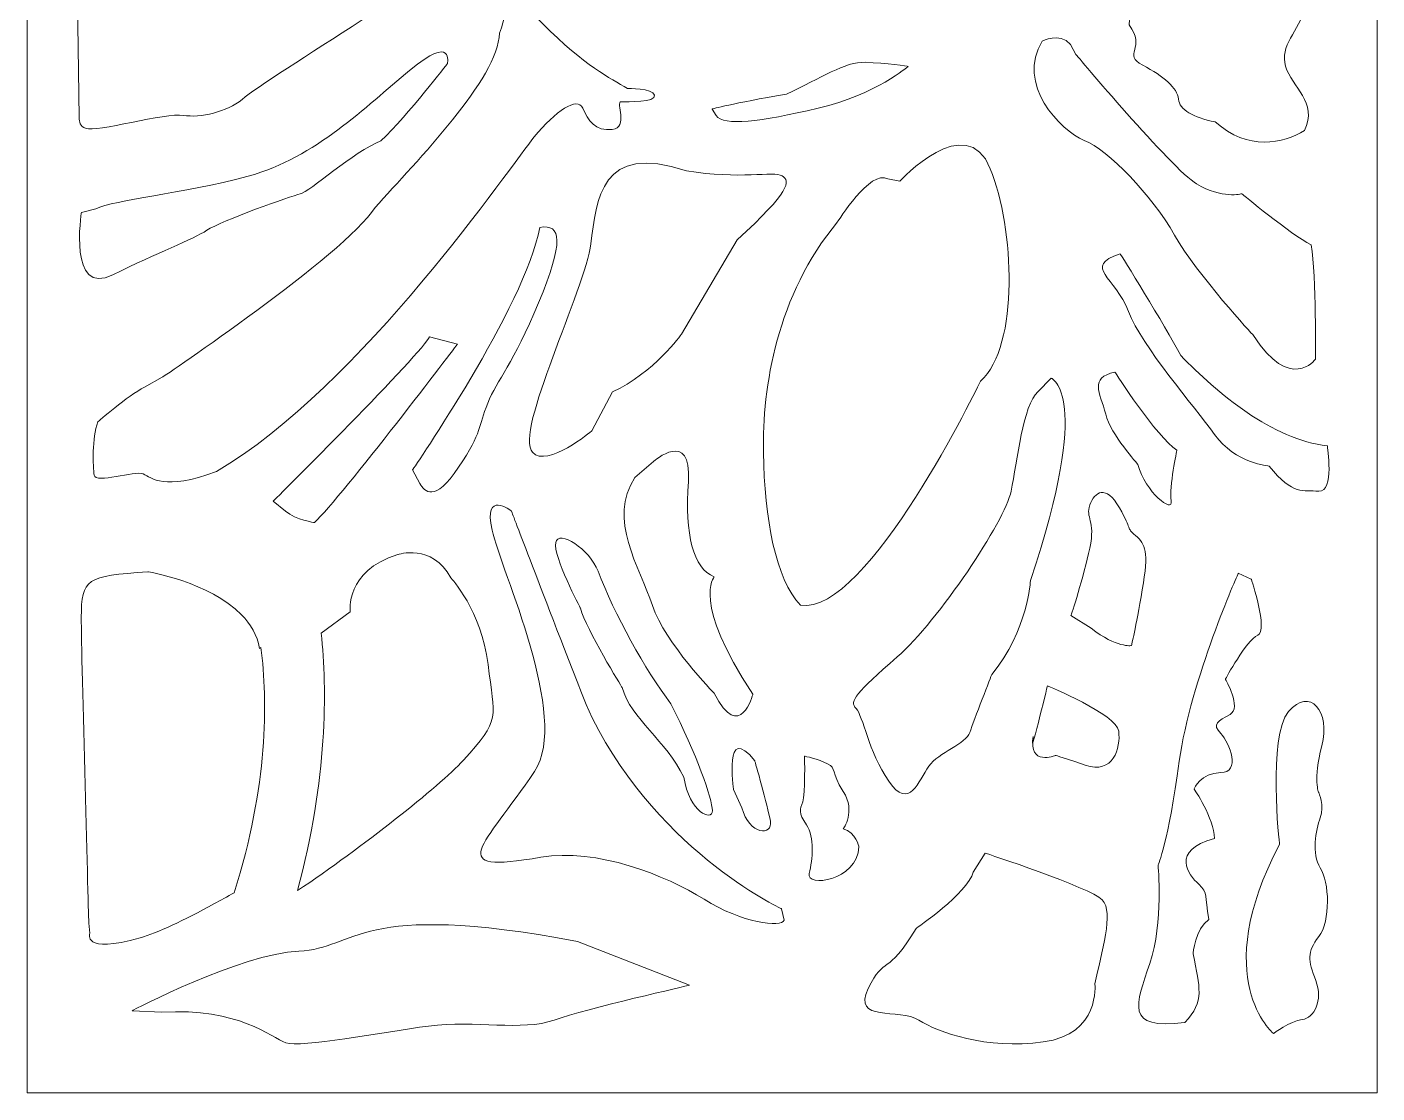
# Model space of a CAD drawing. Header units: centimetres. Extents: x -14.7 to -8.3, y -7.2 to 9.
# Drawn here: x -14.72 to -8.29, y -7.22 to -2.14 of the extents above; entities that cross this region are included whole.
import ezdxf

# ---------------------------------------------------------------- set-up
doc = ezdxf.new("R2010")
doc.units = ezdxf.units.CM
doc.header["$MEASUREMENT"] = 0
doc.layers.add('layer 1', color=7, linetype='Continuous')

msp = doc.modelspace()

# ---------------------------------------------------------------- linework, layer by layer
at = {"layer": 'layer 1', "lineweight": 9}
for points, knots in [([(-14.72097, 0.1571), (-14.72097, 0.1571), (-14.72097, 0.15772), (-14.72097, 0.15772), (-14.72097, 0.15772), (-14.72097, 0.15772), (-14.72097, 9.00077), (-14.72097, 9.00077), (-14.72097, 9.00077), (-14.72097, 9.00077), (-8.28958, 9.00077), (-8.28958, 9.00077), (-8.28958, 9.00077), (-8.28958, 9.00077), (-8.28958, 0.15729), (-8.28958, 0.15729), (-8.28958, 0.15729), (-8.28958, 0.15729), (-8.28958, 0.1571), (-8.28958, 0.1571), (-8.28958, 0.1571), (-8.28958, 0.1571), (-8.28958, -7.21906), (-8.28958, -7.21906), (-8.28958, -7.21906), (-8.28958, -7.21906), (-14.72097, -7.21906), (-14.72097, -7.21906), (-14.72097, -7.21906), (-14.72097, -7.21906), (-14.72097, 0.1571), (-14.72097, 0.1571)], [0, 0, 0, 0, 0.1111111, 0.1111111, 0.1111111, 0.1111111, 0.2222222, 0.2222222, 0.2222222, 0.2222222, 0.3333333, 0.3333333, 0.3333333, 0.3333333, 0.4444444, 0.4444444, 0.4444444, 0.4444444, 0.5555556, 0.5555556, 0.5555556, 0.5555556, 0.6666667, 0.6666667, 0.6666667, 0.6666667, 0.7777778, 0.7777778, 0.7777778, 0.7777778, 1, 1, 1, 1]), ([(-14.43911, -2.62377), (-14.47171, -2.61295), (-14.47016, -2.59361), (-14.47241, -2.5721), (-14.47241, -2.5721), (-14.47241, -2.5721), (-14.49238, -1.13204), (-14.49238, -1.13204), (-14.49238, -1.13204), (-14.49238, -1.13204), (-14.48572, -1.04247), (-14.23268, -1.19061), (-14.23268, -1.19061), (-14.00295, -1.3663), (-13.8065, -1.53857), (-13.52349, -1.65914), (-13.52349, -1.65914), (-13.24049, -1.77972), (-13.04404, -1.81418), (-13.00076, -1.83829), (-13.00076, -1.83829), (-12.95747, -1.8624), (-12.90753, -1.87273), (-12.90753, -1.87273), (-12.90753, -1.87273), (-12.90753, -1.87273), (-12.86758, -1.94164), (-13.12395, -2.10701), (-13.12395, -2.10701), (-13.38032, -2.27238), (-13.6267, -2.4274), (-13.69663, -2.48597), (-13.69663, -2.48597), (-13.76655, -2.54454), (-13.8964, -2.57556), (-13.97631, -2.56177), (-13.97631, -2.56177), (-14.05622, -2.54798), (-14.39916, -2.64444), (-14.43911, -2.62377)], [0, 0, 0, 0, 0.0909091, 0.0909091, 0.0909091, 0.0909091, 0.1818182, 0.1818182, 0.1818182, 0.1818182, 0.2727273, 0.2727273, 0.2727273, 0.2727273, 0.3636364, 0.3636364, 0.3636364, 0.3636364, 0.4545455, 0.4545455, 0.4545455, 0.4545455, 0.5454545, 0.5454545, 0.5454545, 0.5454545, 0.6363636, 0.6363636, 0.6363636, 0.6363636, 0.7272727, 0.7272727, 0.7272727, 0.7272727, 0.8181818, 0.8181818, 0.8181818, 0.8181818, 1, 1, 1, 1]), ([(-9.20554, -1.6227), (-9.20554, -1.6227), (-9.15549, -1.60195), (-9.15549, -1.60195), (-9.15549, -1.60195), (-9.15549, -1.60195), (-8.93528, -1.89767), (-8.88022, -1.90805), (-8.88022, -1.90805), (-8.82517, -1.91843), (-8.63498, -1.93918), (-8.62998, -2.04813), (-8.62998, -2.04813), (-8.66501, -2.16227), (-8.7551, -2.22971), (-8.72507, -2.32829), (-8.72507, -2.32829), (-8.69504, -2.42686), (-8.56992, -2.4995), (-8.63498, -2.63439), (-8.63498, -2.63439), (-8.73508, -2.69664), (-8.90525, -2.73296), (-9.0604, -2.59288), (-9.0604, -2.59288), (-9.1655, -2.57213), (-9.23056, -2.53581), (-9.23557, -2.48393), (-9.23557, -2.48393), (-9.24057, -2.43205), (-9.30564, -2.37498), (-9.40573, -2.3231), (-9.40573, -2.3231), (-9.50583, -2.27122), (-9.38571, -2.24009), (-9.4708, -2.13114), (-9.4708, -2.13114), (-9.4708, -2.13114), (-9.45078, -1.95475), (-9.41074, -1.89767), (-9.41074, -1.89767), (-9.3707, -1.84061), (-9.30063, -1.80948), (-9.29062, -1.75241), (-9.29062, -1.75241), (-9.28061, -1.69534), (-9.20554, -1.6227), (-9.20554, -1.6227)], [0, 0, 0, 0, 0.0769231, 0.0769231, 0.0769231, 0.0769231, 0.1538462, 0.1538462, 0.1538462, 0.1538462, 0.2307692, 0.2307692, 0.2307692, 0.2307692, 0.3076923, 0.3076923, 0.3076923, 0.3076923, 0.3846154, 0.3846154, 0.3846154, 0.3846154, 0.4615385, 0.4615385, 0.4615385, 0.4615385, 0.5384615, 0.5384615, 0.5384615, 0.5384615, 0.6153846, 0.6153846, 0.6153846, 0.6153846, 0.6923077, 0.6923077, 0.6923077, 0.6923077, 0.7692308, 0.7692308, 0.7692308, 0.7692308, 0.8461538, 0.8461538, 0.8461538, 0.8461538, 1, 1, 1, 1]), ([(-14.16125, -3.85629), (-14.16125, -3.85629), (-14.07688, -3.80977), (-14.07688, -3.80977), (-14.07688, -3.80977), (-14.07688, -3.80977), (-13.21264, -3.2308), (-13.06305, -3.0015), (-13.06305, -3.0015), (-12.8636, -2.77793), (-12.47578, -2.38812), (-12.47025, -2.17028), (-12.47025, -2.17028), (-12.41485, -2.03269), (-12.47028, -1.91804), (-12.26528, -2.12442), (-12.26528, -2.12442), (-12.06028, -2.33079), (-11.94394, -2.38237), (-11.86084, -2.43397), (-11.86084, -2.43397), (-11.86084, -2.43397), (-11.74048, -2.43049), (-11.73194, -2.46584), (-11.73194, -2.46584), (-11.7234, -2.50119), (-11.86007, -2.49677), (-11.88997, -2.49677), (-11.88997, -2.49677), (-11.91988, -2.49677), (-11.85153, -2.62052), (-11.93268, -2.62936), (-11.93268, -2.62936), (-12.01382, -2.6382), (-12.048, -2.58517), (-12.07363, -2.52772), (-12.07363, -2.52772), (-12.09925, -2.47026), (-12.20174, -2.54097), (-12.30425, -2.66471), (-12.30425, -2.66471), (-12.40676, -2.78845), (-13.12871, -3.85629), (-13.81897, -4.2584), (-13.81897, -4.2584), (-14.06998, -4.35302), (-14.12702, -4.28797), (-14.16696, -4.27023), (-14.16696, -4.27023), (-14.20689, -4.25249), (-14.39515, -4.31754), (-14.40085, -4.27614), (-14.40085, -4.27614), (-14.40655, -4.23475), (-14.41226, -4.09874), (-14.38374, -4.02186), (-14.38374, -4.02186), (-14.38374, -4.02186), (-14.24112, -3.89768), (-14.16125, -3.85629)], [0, 0, 0, 0, 0.0625, 0.0625, 0.0625, 0.0625, 0.125, 0.125, 0.125, 0.125, 0.1875, 0.1875, 0.1875, 0.1875, 0.25, 0.25, 0.25, 0.25, 0.3125, 0.3125, 0.3125, 0.3125, 0.375, 0.375, 0.375, 0.375, 0.4375, 0.4375, 0.4375, 0.4375, 0.5, 0.5, 0.5, 0.5, 0.5625, 0.5625, 0.5625, 0.5625, 0.625, 0.625, 0.625, 0.625, 0.6875, 0.6875, 0.6875, 0.6875, 0.75, 0.75, 0.75, 0.75, 0.8125, 0.8125, 0.8125, 0.8125, 0.875, 0.875, 0.875, 0.875, 1, 1, 1, 1]), ([(-14.3934, -3.0073), (-14.3934, -3.0073), (-14.46176, -3.02501), (-14.46176, -3.02501), (-14.46176, -3.02501), (-14.46176, -3.02501), (-14.52585, -3.42804), (-14.31222, -3.32175), (-14.31222, -3.32175), (-14.0986, -3.21546), (-13.93198, -3.15345), (-13.86362, -3.10916), (-13.86362, -3.10916), (-13.79526, -3.06487), (-13.46201, -2.94529), (-13.41928, -2.93644), (-13.41928, -2.93644), (-13.37656, -2.92758), (-13.16293, -2.7327), (-13.03476, -2.68399), (-13.03476, -2.68399), (-12.90231, -2.55555), (-12.7186, -2.31639), (-12.7186, -2.31639), (-12.7186, -2.31639), (-12.7186, -2.31639), (-12.68442, -2.17024), (-12.89804, -2.3474), (-12.89804, -2.3474), (-13.11167, -2.52455), (-13.34238, -2.75928), (-13.66709, -2.85229), (-13.66709, -2.85229), (-13.98752, -2.93644), (-14.30368, -2.96301), (-14.3934, -3.0073)], [0, 0, 0, 0, 0.1, 0.1, 0.1, 0.1, 0.2, 0.2, 0.2, 0.2, 0.3, 0.3, 0.3, 0.3, 0.4, 0.4, 0.4, 0.4, 0.5, 0.5, 0.5, 0.5, 0.6, 0.6, 0.6, 0.6, 0.7, 0.7, 0.7, 0.7, 0.8, 0.8, 0.8, 0.8, 1, 1, 1, 1]), ([(-9.7493, -2.22453), (-9.7493, -2.22453), (-9.72427, -2.27122), (-9.72427, -2.27122), (-9.72427, -2.27122), (-9.72427, -2.27122), (-9.26883, -2.81597), (-9.14871, -2.8886), (-9.14871, -2.8886), (-9.02859, -2.96124), (-8.9335, -2.9353), (-8.9335, -2.9353), (-8.9335, -2.9353), (-8.9335, -2.9353), (-8.70328, -3.12726), (-8.60318, -3.17914), (-8.60318, -3.17914), (-8.57815, -3.32959), (-8.58316, -3.72389), (-8.58316, -3.72389), (-8.58316, -3.72389), (-8.58316, -3.72389), (-8.70328, -3.88472), (-8.87845, -3.60975), (-8.87845, -3.60975), (-8.87845, -3.60975), (-9.14371, -3.32441), (-9.25382, -3.13244), (-9.25382, -3.13244), (-9.36392, -2.94048), (-9.56912, -2.72777), (-9.68423, -2.68108), (-9.68423, -2.68108), (-9.79935, -2.63439), (-10.00955, -2.4113), (-9.88443, -2.20896), (-9.88443, -2.20896), (-9.88443, -2.20896), (-9.80435, -2.16227), (-9.7493, -2.22453)], [0, 0, 0, 0, 0.0909091, 0.0909091, 0.0909091, 0.0909091, 0.1818182, 0.1818182, 0.1818182, 0.1818182, 0.2727273, 0.2727273, 0.2727273, 0.2727273, 0.3636364, 0.3636364, 0.3636364, 0.3636364, 0.4545455, 0.4545455, 0.4545455, 0.4545455, 0.5454545, 0.5454545, 0.5454545, 0.5454545, 0.6363636, 0.6363636, 0.6363636, 0.6363636, 0.7272727, 0.7272727, 0.7272727, 0.7272727, 0.8181818, 0.8181818, 0.8181818, 0.8181818, 1, 1, 1, 1]), ([(-11.43845, -2.56291), (-11.43845, -2.56291), (-11.45728, -2.53167), (-11.45728, -2.53167), (-11.45728, -2.53167), (-11.45728, -2.53167), (-11.36311, -2.50434), (-11.10321, -2.46139), (-11.10321, -2.46139), (-10.93747, -2.3833), (-10.82447, -2.3052), (-10.72653, -2.30911), (-10.72653, -2.30911), (-10.6286, -2.31301), (-10.52313, -2.32863), (-10.52313, -2.32863), (-10.52313, -2.32863), (-10.52313, -2.32863), (-10.6738, -2.46139), (-10.95254, -2.52777), (-10.95254, -2.52777), (-11.23128, -2.59415), (-11.40078, -2.61367), (-11.43845, -2.56291)], [0, 0, 0, 0, 0.1428571, 0.1428571, 0.1428571, 0.1428571, 0.2857143, 0.2857143, 0.2857143, 0.2857143, 0.4285714, 0.4285714, 0.4285714, 0.4285714, 0.5714286, 0.5714286, 0.5714286, 0.5714286, 0.7142857, 0.7142857, 0.7142857, 0.7142857, 1, 1, 1, 1]), ([(-10.6202, -2.86444), (-10.6202, -2.86444), (-10.56304, -2.87521), (-10.56304, -2.87521), (-10.56304, -2.87521), (-10.56304, -2.87521), (-10.24607, -2.53048), (-10.13176, -2.81596), (-10.13176, -2.81596), (-10.01744, -3.10144), (-9.99146, -3.65623), (-10.17852, -3.8286), (-10.17852, -3.8286), (-10.17852, -3.8286), (-10.71892, -4.94897), (-11.03589, -4.8951), (-11.03589, -4.8951), (-11.1554, -4.77121), (-11.20736, -4.48035), (-11.21256, -4.16794), (-11.21256, -4.16794), (-11.21775, -3.85553), (-11.1502, -3.41923), (-10.85922, -3.06912), (-10.85922, -3.06912), (-10.85922, -3.06912), (-10.70333, -2.81596), (-10.6202, -2.86444)], [0, 0, 0, 0, 0.125, 0.125, 0.125, 0.125, 0.25, 0.25, 0.25, 0.25, 0.375, 0.375, 0.375, 0.375, 0.5, 0.5, 0.5, 0.5, 0.625, 0.625, 0.625, 0.625, 0.75, 0.75, 0.75, 0.75, 1, 1, 1, 1]), ([(-12.31268, -4.16663), (-12.40284, -4.07317), (-12.05764, -3.3846), (-12.03561, -3.17337), (-12.03561, -3.17337), (-12.00675, -2.96395), (-11.98944, -2.68871), (-11.57961, -2.82633), (-11.57961, -2.82633), (-11.32564, -2.86821), (-11.16402, -2.82633), (-11.12361, -2.85026), (-11.12361, -2.85026), (-11.08321, -2.8742), (-11.08321, -2.92206), (-11.33718, -3.15542), (-11.33718, -3.15542), (-11.33718, -3.15542), (-11.6027, -3.60418), (-11.6027, -3.60418), (-11.6027, -3.60418), (-11.6027, -3.60418), (-11.73546, -3.78967), (-11.93172, -3.87942), (-11.93172, -3.87942), (-11.93172, -3.87942), (-12.02984, -4.06491), (-12.02984, -4.06491), (-12.02984, -4.06491), (-12.02984, -4.06491), (-12.24341, -4.24442), (-12.31268, -4.16663)], [0, 0, 0, 0, 0.1111111, 0.1111111, 0.1111111, 0.1111111, 0.2222222, 0.2222222, 0.2222222, 0.2222222, 0.3333333, 0.3333333, 0.3333333, 0.3333333, 0.4444444, 0.4444444, 0.4444444, 0.4444444, 0.5555556, 0.5555556, 0.5555556, 0.5555556, 0.6666667, 0.6666667, 0.6666667, 0.6666667, 0.7777778, 0.7777778, 0.7777778, 0.7777778, 1, 1, 1, 1]), ([(-12.84949, -4.31622), (-12.84949, -4.31622), (-12.88412, -4.2504), (-12.88412, -4.2504), (-12.88412, -4.2504), (-12.88412, -4.2504), (-12.34731, -3.47254), (-12.27805, -3.09558), (-12.27805, -3.09558), (-12.17415, -3.07763), (-12.1626, -3.1614), (-12.28382, -3.45459), (-12.28382, -3.45459), (-12.40503, -3.74779), (-12.48007, -3.81959), (-12.52625, -3.93328), (-12.52625, -3.93328), (-12.57243, -4.04696), (-12.54934, -4.06491), (-12.66478, -4.23843), (-12.66478, -4.23843), (-12.78023, -4.41196), (-12.8264, -4.35212), (-12.84949, -4.31622)], [0, 0, 0, 0, 0.1428571, 0.1428571, 0.1428571, 0.1428571, 0.2857143, 0.2857143, 0.2857143, 0.2857143, 0.4285714, 0.4285714, 0.4285714, 0.4285714, 0.5714286, 0.5714286, 0.5714286, 0.5714286, 0.7142857, 0.7142857, 0.7142857, 0.7142857, 1, 1, 1, 1]), ([(-9.51317, -3.22124), (-9.51317, -3.22124), (-9.2996, -3.5623), (-9.22456, -3.7059), (-9.22456, -3.7059), (-9.0514, -3.88541), (-8.78588, -4.1068), (-8.52613, -4.13671), (-8.52613, -4.13671), (-8.52613, -4.13671), (-8.4915, -4.3581), (-8.56654, -4.35212), (-8.56654, -4.35212), (-8.64157, -4.34614), (-8.68775, -4.37605), (-8.80319, -4.23245), (-8.80319, -4.23245), (-8.80319, -4.23245), (-8.96482, -4.22048), (-9.06294, -4.08286), (-9.06294, -4.08286), (-9.16107, -3.94524), (-9.40929, -3.66402), (-9.47277, -3.49648), (-9.47277, -3.49648), (-9.53563, -3.33051), (-9.69651, -3.28458), (-9.51317, -3.22124)], [0, 0, 0, 0, 0.125, 0.125, 0.125, 0.125, 0.25, 0.25, 0.25, 0.25, 0.375, 0.375, 0.375, 0.375, 0.5, 0.5, 0.5, 0.5, 0.625, 0.625, 0.625, 0.625, 0.75, 0.75, 0.75, 0.75, 1, 1, 1, 1]), ([(-13.4902, -4.44785), (-13.4902, -4.44785), (-13.54793, -4.39999), (-13.54793, -4.39999), (-13.54793, -4.39999), (-13.54793, -4.39999), (-12.8264, -3.68197), (-12.80331, -3.61615), (-12.80331, -3.61615), (-12.80331, -3.61615), (-12.67056, -3.65205), (-12.67056, -3.65205), (-12.67056, -3.65205), (-12.67056, -3.65205), (-13.21891, -4.37605), (-13.35167, -4.50171), (-13.35167, -4.50171), (-13.35167, -4.50171), (-13.43825, -4.48974), (-13.4902, -4.44785)], [0, 0, 0, 0, 0.1666667, 0.1666667, 0.1666667, 0.1666667, 0.3333333, 0.3333333, 0.3333333, 0.3333333, 0.5, 0.5, 0.5, 0.5, 0.6666667, 0.6666667, 0.6666667, 0.6666667, 1, 1, 1, 1]), ([(-9.53825, -3.78448), (-9.53825, -3.78448), (-9.33839, -4.09667), (-9.24256, -4.15627), (-9.24256, -4.15627), (-9.24256, -4.15627), (-9.28089, -4.33223), (-9.26994, -4.39751), (-9.26994, -4.39751), (-9.25899, -4.46279), (-9.39314, -4.35778), (-9.42874, -4.22439), (-9.42874, -4.22439), (-9.42874, -4.22439), (-9.55741, -4.08248), (-9.58205, -3.98599), (-9.58205, -3.98599), (-9.6101, -3.87612), (-9.66217, -3.81505), (-9.53825, -3.78448)], [0, 0, 0, 0, 0.1666667, 0.1666667, 0.1666667, 0.1666667, 0.3333333, 0.3333333, 0.3333333, 0.3333333, 0.5, 0.5, 0.5, 0.5, 0.6666667, 0.6666667, 0.6666667, 0.6666667, 1, 1, 1, 1]), ([(-9.90568, -3.87942), (-9.90568, -3.87942), (-9.84219, -3.81361), (-9.84219, -3.81361), (-9.84219, -3.81361), (-9.84219, -3.81361), (-9.64016, -3.88541), (-9.94032, -4.77695), (-9.94032, -4.77695), (-9.94032, -4.77695), (-9.95186, -5.01629), (-10.12502, -5.22571), (-10.12502, -5.22571), (-10.12502, -5.22571), (-10.21161, -5.4471), (-10.22892, -5.50095), (-10.22892, -5.50095), (-10.24624, -5.5548), (-10.379, -5.59669), (-10.42518, -5.66251), (-10.42518, -5.66251), (-10.47136, -5.72832), (-10.51753, -5.87791), (-10.61566, -5.73431), (-10.61566, -5.73431), (-10.71379, -5.59071), (-10.73687, -5.42317), (-10.77151, -5.38726), (-10.77151, -5.38726), (-10.80614, -5.35137), (-10.77151, -5.31546), (-10.57525, -5.14194), (-10.57525, -5.14194), (-10.379, -4.96842), (-10.06153, -4.49572), (-10.03267, -4.35212), (-10.03267, -4.35212), (-10.00381, -4.20851), (-9.97495, -3.93926), (-9.90568, -3.87942)], [0, 0, 0, 0, 0.0909091, 0.0909091, 0.0909091, 0.0909091, 0.1818182, 0.1818182, 0.1818182, 0.1818182, 0.2727273, 0.2727273, 0.2727273, 0.2727273, 0.3636364, 0.3636364, 0.3636364, 0.3636364, 0.4545455, 0.4545455, 0.4545455, 0.4545455, 0.5454545, 0.5454545, 0.5454545, 0.5454545, 0.6363636, 0.6363636, 0.6363636, 0.6363636, 0.7272727, 0.7272727, 0.7272727, 0.7272727, 0.8181818, 0.8181818, 0.8181818, 0.8181818, 1, 1, 1, 1]), ([(-11.82473, -4.28771), (-11.82473, -4.28771), (-11.73691, -4.21047), (-11.73691, -4.21047), (-11.73691, -4.21047), (-11.73691, -4.21047), (-11.55248, -4.05142), (-11.57004, -4.30588), (-11.57004, -4.30588), (-11.5876, -4.56033), (-11.54808, -4.71937), (-11.44708, -4.76026), (-11.44708, -4.76026), (-11.44708, -4.76026), (-11.55687, -4.87841), (-11.26265, -5.31917), (-11.26265, -5.31917), (-11.26265, -5.31917), (-11.32412, -5.55544), (-11.44708, -5.31461), (-11.44708, -5.31461), (-11.44708, -5.31461), (-11.67983, -5.07833), (-11.7413, -4.89658), (-11.7413, -4.89658), (-11.80278, -4.71483), (-11.95646, -4.48311), (-11.82473, -4.28771)], [0, 0, 0, 0, 0.125, 0.125, 0.125, 0.125, 0.25, 0.25, 0.25, 0.25, 0.375, 0.375, 0.375, 0.375, 0.5, 0.5, 0.5, 0.5, 0.625, 0.625, 0.625, 0.625, 0.75, 0.75, 0.75, 0.75, 1, 1, 1, 1]), ([(-11.11334, -6.39605), (-11.11334, -6.39605), (-11.12651, -6.34153), (-11.12651, -6.34153), (-11.12651, -6.34153), (-11.12651, -6.34153), (-11.75449, -6.04619), (-12.05748, -5.36915), (-12.05748, -5.36915), (-12.29461, -4.76026), (-12.41318, -4.44674), (-12.41318, -4.44674), (-12.41318, -4.44674), (-12.41318, -4.44674), (-12.5493, -4.34225), (-12.50539, -4.53763), (-12.50539, -4.53763), (-12.46148, -4.733), (-12.13221, -5.4309), (-12.3034, -5.68722), (-12.3034, -5.68722), (-12.54351, -6.04672), (-12.74512, -6.17833), (-12.27266, -6.09616), (-12.27266, -6.09616), (-12.0085, -6.0502), (-11.67544, -6.18249), (-11.49538, -6.29609), (-11.49538, -6.29609), (-11.31533, -6.40968), (-11.12652, -6.43241), (-11.11334, -6.39605)], [0, 0, 0, 0, 0.1111111, 0.1111111, 0.1111111, 0.1111111, 0.2222222, 0.2222222, 0.2222222, 0.2222222, 0.3333333, 0.3333333, 0.3333333, 0.3333333, 0.4444444, 0.4444444, 0.4444444, 0.4444444, 0.5555556, 0.5555556, 0.5555556, 0.5555556, 0.6666667, 0.6666667, 0.6666667, 0.6666667, 0.7777778, 0.7777778, 0.7777778, 0.7777778, 1, 1, 1, 1]), ([(-9.65132, -5.00466), (-9.65132, -5.00466), (-9.74743, -4.94499), (-9.74743, -4.94499), (-9.74743, -4.94499), (-9.74743, -4.94499), (-9.68658, -4.75936), (-9.65774, -4.62346), (-9.65774, -4.62346), (-9.6289, -4.48755), (-9.68017, -4.48092), (-9.65774, -4.41794), (-9.65774, -4.41794), (-9.63531, -4.35496), (-9.58083, -4.31848), (-9.51677, -4.43119), (-9.51677, -4.43119), (-9.45269, -4.5439), (-9.48792, -4.52069), (-9.43988, -4.56379), (-9.43988, -4.56379), (-9.39184, -4.60688), (-9.37581, -4.6367), (-9.40784, -4.82234), (-9.40784, -4.82234), (-9.43988, -5.00797), (-9.45911, -5.08753), (-9.45911, -5.08753), (-9.45911, -5.08753), (-9.45911, -5.08753), (-9.52958, -5.1008), (-9.65132, -5.00466)], [0, 0, 0, 0, 0.1111111, 0.1111111, 0.1111111, 0.1111111, 0.2222222, 0.2222222, 0.2222222, 0.2222222, 0.3333333, 0.3333333, 0.3333333, 0.3333333, 0.4444444, 0.4444444, 0.4444444, 0.4444444, 0.5555556, 0.5555556, 0.5555556, 0.5555556, 0.6666667, 0.6666667, 0.6666667, 0.6666667, 0.7777778, 0.7777778, 0.7777778, 0.7777778, 1, 1, 1, 1]), ([(-11.65347, -5.3646), (-11.53051, -5.60542), (-11.45587, -5.819), (-11.45587, -5.87352), (-11.45587, -5.87352), (-11.45587, -5.92804), (-11.56565, -5.88259), (-11.59199, -5.71448), (-11.59199, -5.71448), (-11.67542, -5.54181), (-11.84227, -5.4373), (-11.8862, -5.28735), (-11.8862, -5.28735), (-11.8862, -5.28735), (-12.05748, -5.01018), (-12.08383, -4.91021), (-12.08383, -4.91021), (-12.08383, -4.91021), (-12.21558, -4.6603), (-12.2024, -4.59668), (-12.2024, -4.59668), (-12.18921, -4.53307), (-12.0399, -4.6285), (-12.00039, -4.733), (-12.00039, -4.733), (-11.9239, -4.9353), (-11.77533, -5.20606), (-11.65347, -5.3646)], [0, 0, 0, 0, 0.125, 0.125, 0.125, 0.125, 0.25, 0.25, 0.25, 0.25, 0.375, 0.375, 0.375, 0.375, 0.5, 0.5, 0.5, 0.5, 0.625, 0.625, 0.625, 0.625, 0.75, 0.75, 0.75, 0.75, 1, 1, 1, 1]), ([(-13.31928, -5.0279), (-13.31928, -5.0279), (-13.18093, -4.92682), (-13.18093, -4.92682), (-13.18093, -4.92682), (-13.18093, -4.92682), (-13.20809, -4.73188), (-12.9546, -4.65391), (-12.9546, -4.65391), (-12.9546, -4.65391), (-12.79164, -4.59822), (-12.70111, -4.7653), (-12.70111, -4.7653), (-12.70111, -4.7653), (-12.55626, -4.92125), (-12.52457, -5.17745), (-12.52457, -5.17745), (-12.49288, -5.43364), (-12.4612, -5.43921), (-12.64226, -5.63414), (-12.64226, -5.63414), (-12.76062, -5.76157), (-13.12462, -6.04843), (-13.43209, -6.25518), (-13.43209, -6.25518), (-13.2896, -5.71886), (-13.28992, -5.29822), (-13.31928, -5.0279)], [0, 0, 0, 0, 0.125, 0.125, 0.125, 0.125, 0.25, 0.25, 0.25, 0.25, 0.375, 0.375, 0.375, 0.375, 0.5, 0.5, 0.5, 0.5, 0.625, 0.625, 0.625, 0.625, 0.75, 0.75, 0.75, 0.75, 1, 1, 1, 1]), ([(-14.42137, -6.45833), (-14.42137, -6.45833), (-14.42649, -6.41064), (-14.42649, -6.41064), (-14.42649, -6.41064), (-14.42649, -6.41064), (-14.46227, -5.13887), (-14.46227, -4.9534), (-14.46227, -4.9534), (-14.46227, -4.76793), (-14.43671, -4.75734), (-14.14533, -4.73614), (-14.14533, -4.73614), (-14.14533, -4.73614), (-13.85129, -4.78429), (-13.69914, -4.94049), (-13.69914, -4.94049), (-13.65576, -4.98501), (-13.6239, -5.0383), (-13.61369, -5.10178), (-13.61369, -5.10178), (-13.61369, -5.10178), (-13.60636, -5.09726), (-13.60636, -5.09726), (-13.60636, -5.09726), (-13.57319, -5.35446), (-13.57284, -5.75468), (-13.73374, -6.26495), (-13.73374, -6.26495), (-13.76655, -6.28354), (-13.79878, -6.30143), (-13.83016, -6.31847), (-13.83016, -6.31847), (-13.97473, -6.39694), (-14.10111, -6.45691), (-14.18111, -6.47953), (-14.18111, -6.47953), (-14.46227, -6.55902), (-14.42137, -6.45833), (-14.42137, -6.45833)], [0, 0, 0, 0, 0.0909091, 0.0909091, 0.0909091, 0.0909091, 0.1818182, 0.1818182, 0.1818182, 0.1818182, 0.2727273, 0.2727273, 0.2727273, 0.2727273, 0.3636364, 0.3636364, 0.3636364, 0.3636364, 0.4545455, 0.4545455, 0.4545455, 0.4545455, 0.5454545, 0.5454545, 0.5454545, 0.5454545, 0.6363636, 0.6363636, 0.6363636, 0.6363636, 0.7272727, 0.7272727, 0.7272727, 0.7272727, 0.8181818, 0.8181818, 0.8181818, 0.8181818, 1, 1, 1, 1]), ([(-8.88882, -4.77059), (-8.88882, -4.77059), (-8.95029, -4.74332), (-8.95029, -4.74332), (-8.95029, -4.74332), (-8.95029, -4.74332), (-9.17865, -5.25226), (-9.23135, -5.63847), (-9.23135, -5.63847), (-9.28405, -6.02469), (-9.33235, -6.13375), (-9.33235, -6.13375), (-9.33235, -6.13375), (-9.33235, -6.13375), (-9.30601, -6.40637), (-9.37187, -6.60176), (-9.37187, -6.60176), (-9.43774, -6.79716), (-9.49483, -6.91984), (-9.205, -6.88349), (-9.205, -6.88349), (-9.10839, -6.77897), (-9.13472, -6.71993), (-9.16547, -6.55633), (-9.16547, -6.55633), (-9.16547, -6.55633), (-9.15672, -6.43816), (-9.09083, -6.39274), (-9.09083, -6.39274), (-9.11279, -6.2746), (-9.09083, -6.27005), (-9.13914, -6.22462), (-9.13914, -6.22462), (-9.18744, -6.17919), (-9.27528, -6.06559), (-9.06448, -6.00652), (-9.06448, -6.00652), (-9.06448, -5.91109), (-9.16109, -5.77024), (-9.16109, -5.77024), (-9.16109, -5.77024), (-9.16109, -5.77024), (-9.13035, -5.69299), (-9.03374, -5.69299), (-9.03374, -5.69299), (-8.93713, -5.69299), (-8.98983, -5.55213), (-9.03374, -5.50669), (-9.03374, -5.50669), (-9.07765, -5.46125), (-9.04692, -5.44763), (-8.98983, -5.41582), (-8.98983, -5.41582), (-8.93273, -5.384), (-9.01178, -5.24768), (-9.01178, -5.24768), (-9.01178, -5.24768), (-9.01178, -5.24768), (-8.91078, -5.0614), (-8.85808, -5.03867), (-8.85808, -5.03867), (-8.80538, -5.01595), (-8.88882, -4.77059), (-8.88882, -4.77059)], [0, 0, 0, 0, 0.0588235, 0.0588235, 0.0588235, 0.0588235, 0.1176471, 0.1176471, 0.1176471, 0.1176471, 0.1764706, 0.1764706, 0.1764706, 0.1764706, 0.2352941, 0.2352941, 0.2352941, 0.2352941, 0.2941176, 0.2941176, 0.2941176, 0.2941176, 0.3529412, 0.3529412, 0.3529412, 0.3529412, 0.4117647, 0.4117647, 0.4117647, 0.4117647, 0.4705882, 0.4705882, 0.4705882, 0.4705882, 0.5294118, 0.5294118, 0.5294118, 0.5294118, 0.5882353, 0.5882353, 0.5882353, 0.5882353, 0.6470588, 0.6470588, 0.6470588, 0.6470588, 0.7058824, 0.7058824, 0.7058824, 0.7058824, 0.7647059, 0.7647059, 0.7647059, 0.7647059, 0.8235294, 0.8235294, 0.8235294, 0.8235294, 0.8823529, 0.8823529, 0.8823529, 0.8823529, 1, 1, 1, 1]), ([(-9.85956, -5.2796), (-9.85956, -5.2796), (-9.52958, -5.4155), (-9.51997, -5.49506), (-9.51997, -5.49506), (-9.51037, -5.57462), (-9.54563, -5.70389), (-9.68017, -5.65748), (-9.68017, -5.65748), (-9.81471, -5.61108), (-9.82112, -5.61108), (-9.82112, -5.61108), (-9.82112, -5.61108), (-9.82112, -5.61108), (-9.95247, -5.66412), (-9.92683, -5.52158), (-9.92683, -5.52158), (-9.95247, -5.66412), (-9.85956, -5.2796), (-9.85956, -5.2796)], [0, 0, 0, 0, 0.1666667, 0.1666667, 0.1666667, 0.1666667, 0.3333333, 0.3333333, 0.3333333, 0.3333333, 0.5, 0.5, 0.5, 0.5, 0.6666667, 0.6666667, 0.6666667, 0.6666667, 1, 1, 1, 1]), ([(-8.78294, -6.93607), (-8.78294, -6.93607), (-9.09249, -6.67534), (-8.75415, -6.03474), (-8.75415, -6.03474), (-8.75415, -6.03474), (-8.81173, -5.52073), (-8.71095, -5.40157), (-8.71095, -5.40157), (-8.61018, -5.2824), (-8.50938, -5.40157), (-8.55258, -5.56545), (-8.55258, -5.56545), (-8.59577, -5.72932), (-8.56698, -5.78892), (-8.56698, -5.78892), (-8.56698, -5.78892), (-8.56698, -5.78892), (-8.53817, -5.84851), (-8.55978, -5.90811), (-8.55978, -5.90811), (-8.58139, -5.9677), (-8.60298, -6.07945), (-8.55978, -6.14648), (-8.55978, -6.14648), (-8.51659, -6.21352), (-8.50941, -6.39971), (-8.56698, -6.47421), (-8.56698, -6.47421), (-8.62456, -6.54872), (-8.61741, -6.586), (-8.58139, -6.68281), (-8.58139, -6.68281), (-8.54537, -6.77963), (-8.5886, -6.86159), (-8.64617, -6.86903), (-8.64617, -6.86903), (-8.70375, -6.87647), (-8.78294, -6.93607), (-8.78294, -6.93607)], [0, 0, 0, 0, 0.0909091, 0.0909091, 0.0909091, 0.0909091, 0.1818182, 0.1818182, 0.1818182, 0.1818182, 0.2727273, 0.2727273, 0.2727273, 0.2727273, 0.3636364, 0.3636364, 0.3636364, 0.3636364, 0.4545455, 0.4545455, 0.4545455, 0.4545455, 0.5454545, 0.5454545, 0.5454545, 0.5454545, 0.6363636, 0.6363636, 0.6363636, 0.6363636, 0.7272727, 0.7272727, 0.7272727, 0.7272727, 0.8181818, 0.8181818, 0.8181818, 0.8181818, 1, 1, 1, 1]), ([(-11.31533, -5.85989), (-11.31533, -5.85989), (-11.35486, -5.77355), (-11.35486, -5.77355), (-11.35486, -5.77355), (-11.35486, -5.77355), (-11.40317, -5.4464), (-11.25386, -5.63723), (-11.25386, -5.63723), (-11.25386, -5.63723), (-11.19237, -5.85081), (-11.1792, -5.9235), (-11.1792, -5.9235), (-11.16604, -5.99619), (-11.28019, -5.99167), (-11.31533, -5.85989)], [0, 0, 0, 0, 0.2, 0.2, 0.2, 0.2, 0.4, 0.4, 0.4, 0.4, 0.6, 0.6, 0.6, 0.6, 1, 1, 1, 1]), ([(-11.01673, -5.61451), (-11.01673, -5.61451), (-11.01232, -5.79626), (-11.0255, -5.83261), (-11.0255, -5.83261), (-11.03868, -5.86896), (-11.04745, -5.88259), (-11.00794, -5.94167), (-11.00794, -5.94167), (-10.96842, -6.00075), (-10.97721, -6.10526), (-10.99477, -6.17342), (-10.99477, -6.17342), (-11.01234, -6.24157), (-10.7664, -6.20975), (-10.75763, -6.04617), (-10.75763, -6.04617), (-10.75763, -6.04617), (-10.77079, -5.97804), (-10.83228, -5.95986), (-10.83228, -5.95986), (-10.83228, -5.95986), (-10.77079, -5.87807), (-10.83228, -5.78265), (-10.83228, -5.78265), (-10.89377, -5.68722), (-10.86302, -5.67359), (-10.90693, -5.65086), (-10.90693, -5.65086), (-10.95085, -5.62814), (-11.01673, -5.61451), (-11.01673, -5.61451)], [0, 0, 0, 0, 0.1111111, 0.1111111, 0.1111111, 0.1111111, 0.2222222, 0.2222222, 0.2222222, 0.2222222, 0.3333333, 0.3333333, 0.3333333, 0.3333333, 0.4444444, 0.4444444, 0.4444444, 0.4444444, 0.5555556, 0.5555556, 0.5555556, 0.5555556, 0.6666667, 0.6666667, 0.6666667, 0.6666667, 0.7777778, 0.7777778, 0.7777778, 0.7777778, 1, 1, 1, 1]), ([(-10.21311, -6.1673), (-10.21311, -6.1673), (-10.15601, -6.07643), (-10.15601, -6.07643), (-10.15601, -6.07643), (-10.15601, -6.07643), (-9.65538, -6.23999), (-9.59831, -6.29907), (-9.59831, -6.29907), (-9.54123, -6.35814), (-9.6027, -6.54898), (-9.63345, -6.69893), (-9.63345, -6.69893), (-9.63345, -6.69893), (-9.6071, -6.93975), (-9.87937, -6.97611), (-9.87937, -6.97611), (-10.15164, -7.01246), (-10.37998, -6.93068), (-10.47219, -6.8716), (-10.47219, -6.8716), (-10.56441, -6.81253), (-10.79275, -6.88523), (-10.71372, -6.72165), (-10.71372, -6.72165), (-10.63468, -6.55807), (-10.62589, -6.67167), (-10.48538, -6.43539), (-10.48538, -6.43539), (-10.48538, -6.43539), (-10.23946, -6.26727), (-10.21311, -6.1673)], [0, 0, 0, 0, 0.1111111, 0.1111111, 0.1111111, 0.1111111, 0.2222222, 0.2222222, 0.2222222, 0.2222222, 0.3333333, 0.3333333, 0.3333333, 0.3333333, 0.4444444, 0.4444444, 0.4444444, 0.4444444, 0.5555556, 0.5555556, 0.5555556, 0.5555556, 0.6666667, 0.6666667, 0.6666667, 0.6666667, 0.7777778, 0.7777778, 0.7777778, 0.7777778, 1, 1, 1, 1]), ([(-14.07919, -6.83424), (-14.07919, -6.83424), (-14.22056, -6.82746), (-14.22056, -6.82746), (-14.22056, -6.82746), (-14.22056, -6.82746), (-13.70233, -6.55443), (-13.42562, -6.54319), (-13.42562, -6.54319), (-13.14892, -6.53195), (-13.15721, -6.29815), (-12.09767, -6.49701), (-12.09767, -6.49701), (-12.09767, -6.49701), (-11.56508, -6.70595), (-11.56508, -6.70595), (-11.56508, -6.70595), (-11.56508, -6.70595), (-12.05343, -6.81633), (-12.2092, -6.8715), (-12.2092, -6.8715), (-12.36498, -6.92668), (-12.58216, -6.86998), (-12.80772, -6.89997), (-12.80772, -6.89997), (-13.03327, -6.92997), (-13.41802, -7.00518), (-13.4878, -6.98001), (-13.4878, -6.98001), (-13.55759, -6.95483), (-13.71225, -6.811), (-14.07919, -6.83424)], [0, 0, 0, 0, 0.1111111, 0.1111111, 0.1111111, 0.1111111, 0.2222222, 0.2222222, 0.2222222, 0.2222222, 0.3333333, 0.3333333, 0.3333333, 0.3333333, 0.4444444, 0.4444444, 0.4444444, 0.4444444, 0.5555556, 0.5555556, 0.5555556, 0.5555556, 0.6666667, 0.6666667, 0.6666667, 0.6666667, 0.7777778, 0.7777778, 0.7777778, 0.7777778, 1, 1, 1, 1])]:
    msp.add_open_spline(points, degree=3, knots=knots, dxfattribs=at)

doc.saveas('drawing.dxf')
